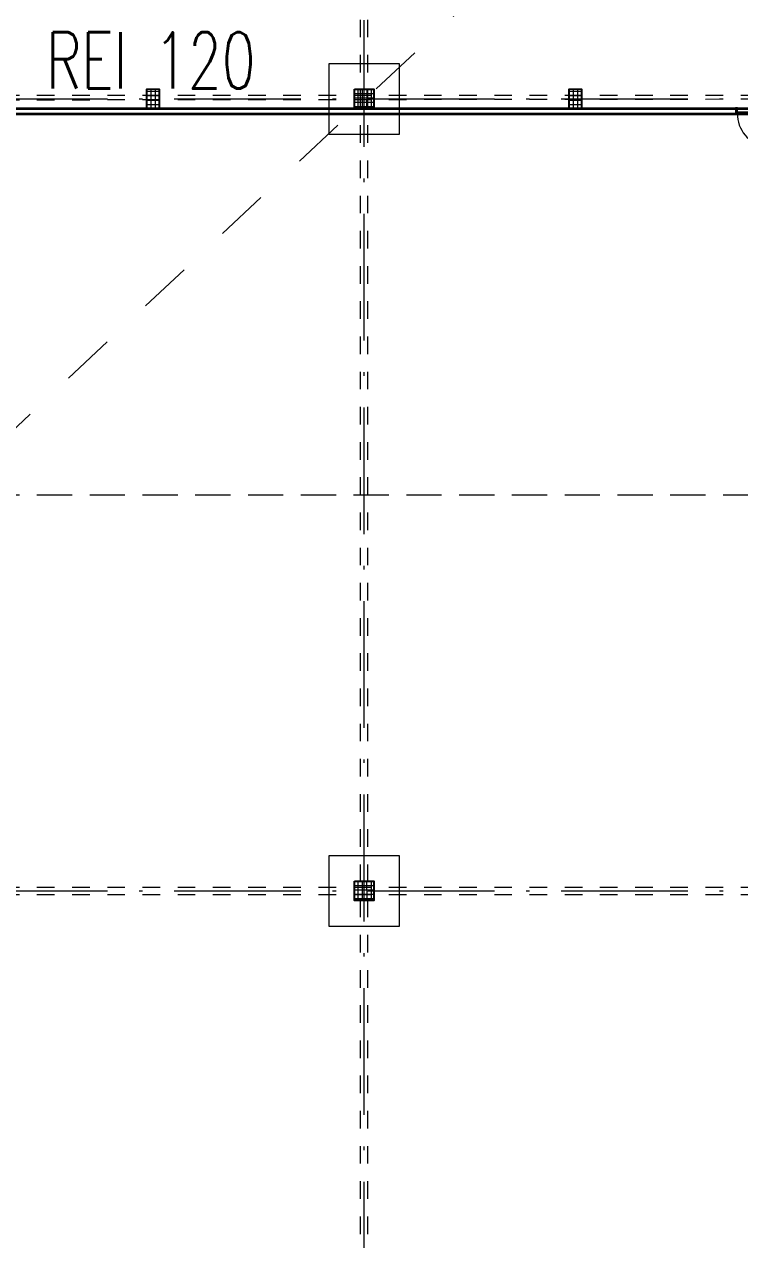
# Model space of a CAD drawing. Extents: x 6529560 to 6558080, y 5579316 to 5588131.
# Drawn here: x 6543591.62 to 6543611.95, y 5579553.31 to 5579587.84 of the extents above; entities that cross this region are included whole.
import ezdxf

# ---------------------------------------------------------------- set-up
doc = ezdxf.new("R2010")
doc.units = 0
doc.header["$MEASUREMENT"] = 0
for name, pattern in [('0.5_0.5', [1, 0.5, -0.5]), ('1$0$0$5', [1.5, 1, -0.5]), ('ACAD_ISO10W100', [18, 12, -3, 0, -3])]:
    doc.linetypes.add(name, pattern=pattern)
for name, color, linetype, lineweight in [('arch_drzwi i okna', 4, 'CONTINUOUS', 15), ('arch_fundamenty na rzucie', 3, 'CONTINUOUS', 15), ('arch_opisy', 20, 'CONTINUOUS', 13), ('arch_osie', 181, 'CONTINUOUS', 5), ('arch_powierzchnia', 6, 'CONTINUOUS', 35), ('arch_sciany dzialowe cienkie na hali', 52, 'CONTINUOUS', 15), ('arch_sciany murowane wewnetrzne', 20, 'CONTINUOUS', 25), ('arch_slupy wypelnienie', 9, 'CONTINUOUS', 13), ('arch_słupy', 8, 'CONTINUOUS', 25), ('arch_zadaszenie kratownica', 94, 'CONTINUOUS', 15), ('arch_zadaszenie krawedzie', 12, 'CONTINUOUS', 18)]:
    doc.layers.add(name, color=color, linetype=linetype, lineweight=lineweight)
doc.styles.add('B_text', font='simplex.shx', dxfattribs={"width": 0.7})
pattern_1 = [(270, (-171.38733, 0), (0.125, 0), []), (0, (-171.38733, 0), (0, 0.125), [])]

msp = doc.modelspace()

# ---------------------------------------------------------------- hatches: boundary and pattern name
at = {"layer": 'arch_slupy wypelnienie'}
h = msp.add_hatch(dxfattribs=at)
h.set_pattern_fill('ANSI37', color=256, angle=315)
h.set_pattern_definition([(360, (12123141.35423, -963991.56211), (0, 0.125), []), (90, (12123141.35423, -963991.56211), (-0.125, 0), [])])
h.paths.add_polyline_path([(6543595.1072, 5579585.4451), (6543595.1072, 5579585.9951), (6543595.4572, 5579585.9951), (6543595.4572, 5579585.4451)])
h = msp.add_hatch(dxfattribs=at)
h.set_pattern_fill('ANSI37', color=256, angle=225)
h.set_pattern_definition(pattern_1)
h.paths.add_polyline_path([(6543601.0065, 5579585.9952), (6543601.5565, 5579585.9951), (6543601.5564, 5579585.4451), (6543601.0064, 5579585.4452)])
h = msp.add_hatch(dxfattribs=at)
h.set_pattern_fill('ANSI37', color=256, angle=315)
h.set_pattern_definition([(360, (12123153.35423, -963991.56211), (0, 0.125), []), (90, (12123153.35423, -963991.56211), (-0.125, 0), [])])
h.paths.add_polyline_path([(6543607.1072, 5579585.4451), (6543607.1072, 5579585.9951), (6543607.4572, 5579585.9951), (6543607.4572, 5579585.4451)])
h = msp.add_hatch(dxfattribs=at)
h.set_pattern_fill('ANSI37', color=256, angle=225)
h.set_pattern_definition(pattern_1)
h.paths.add_polyline_path([(6543601.0065, 5579563.4952), (6543601.5565, 5579563.4951), (6543601.5564, 5579562.9451), (6543601.0064, 5579562.9452)])

# ---------------------------------------------------------------- linework, layer by layer
at = {"layer": 'arch_drzwi i okna', "extrusion": (0, 0, -1)}
for points in [[(-6543611.8314, 5579585.2951), (-6543611.8314, 5579585.2771), (-6543611.8814, 5579585.2771), (-6543611.8814, 5579585.3396), (-6543611.8964, 5579585.3396), (-6543611.8964, 5579585.465), (-6543611.8314, 5579585.465), (-6543611.8314, 5579585.445)], [(-6543611.8864, 5579585.2986), (-6543611.89, 5579585.2167), (-6543611.9007, 5579585.1354), (-6543611.9185, 5579585.0553), (-6543611.9431, 5579584.9771), (-6543611.9745, 5579584.9014), (-6543612.0124, 5579584.8286), (-6543612.0564, 5579584.7595), (-6543612.1064, 5579584.6944), (-6543612.1618, 5579584.6339), (-6543612.2222, 5579584.5785), (-6543612.2873, 5579584.5286), (-6543612.3564, 5579584.4846), (-6543612.4292, 5579584.4467), (-6543612.5049, 5579584.4153), (-6543612.5831, 5579584.3907), (-6543612.6632, 5579584.3729), (-6543612.7445, 5579584.3622), (-6543612.8264, 5579584.3586), (-6543612.8264, 5579585.3386), (-6543611.8864, 5579585.3386), (-6543611.8864, 5579585.2986), (-6543612.8264, 5579585.2986)]]:
    msp.add_lwpolyline(points, dxfattribs=at)
at = {"layer": 'arch_fundamenty na rzucie', "extrusion": (4.9484e-09, 8.02145e-10, 1)}
for points in [[(6543602.2816, 5579586.72), (6543600.2816, 5579586.7202), (6543600.2814, 5579584.7202), (6543602.2814, 5579584.72)], [(6543602.2816, 5579564.22), (6543600.2816, 5579564.2202), (6543600.2814, 5579562.2202), (6543602.2814, 5579562.22)]]:
    msp.add_lwpolyline(points, close=True, dxfattribs=at)
at = {"layer": 'arch_osie', "linetype": 'ACAD_ISO10W100', "ltscale": 0.3, "extrusion": (-4.94832e-09, -8.0265e-10, 1)}
for points in [[(6543601.2822, 5579501.8539), (6543601.2822, 5579613.5652)], [(6543507.8822, 5579585.7201), (6543634.6822, 5579585.7201)], [(6543507.8822, 5579563.2202), (6543634.6822, 5579563.2202)]]:
    msp.add_lwpolyline(points, dxfattribs=at)
at = {"layer": 'arch_osie', "linetype": '0.5_0.5', "ltscale": 3}
msp.add_lwpolyline([(6543529.4815, 5579518.2102), (6543625.5823, 5579608.5152)], dxfattribs=at)
at = {"layer": 'arch_powierzchnia'}
for points in [[(6543577.0073, 5579585.4451), (6543625.5822, 5579585.4451), (6543625.5822, 5579608.5202), (6543577.0073, 5579608.5202)], [(6543577.0074, 5579585.2951), (6543613.9823, 5579585.2951), (6543613.9823, 5579579.8952), (6543625.5823, 5579579.8963), (6543625.5822, 5579574.6702), (6543619.2821, 5579574.6696), (6543619.2822, 5579563.0202), (6543625.5823, 5579563.0208), (6543625.5823, 5579518.1452), (6543577.0072, 5579518.1452)]]:
    msp.add_lwpolyline(points, close=True, dxfattribs=at)
at = {"layer": 'arch_sciany dzialowe cienkie na hali'}
msp.add_lwpolyline([(6543577.0073, 5579585.2951), (6543611.8564, 5579585.2951), (6543611.8564, 5579585.4451), (6543577.0073, 5579585.4451)], close=True, dxfattribs=at)
at = {"layer": 'arch_sciany murowane wewnetrzne'}
msp.add_line((6543611.8564, 5579585.2951), (6543611.8564, 5579585.445), dxfattribs=at)
at = {"layer": 'arch_słupy'}
for points in [[(6543595.1072, 5579585.4451), (6543595.1072, 5579585.9951), (6543595.4572, 5579585.9951), (6543595.4572, 5579585.4451)], [(6543607.1072, 5579585.4451), (6543607.1072, 5579585.9951), (6543607.4572, 5579585.9951), (6543607.4572, 5579585.4451)]]:
    msp.add_lwpolyline(points, close=True, dxfattribs=at)
at = {"layer": 'arch_słupy', "extrusion": (4.9484e-09, 8.02145e-10, 1)}
for points in [[(6543601.0065, 5579585.9952), (6543601.5565, 5579585.9951), (6543601.5564, 5579585.4451), (6543601.0064, 5579585.4452), (6543601.0065, 5579585.9952)], [(6543601.0065, 5579563.4952), (6543601.5565, 5579563.4951), (6543601.5564, 5579562.9451), (6543601.0064, 5579562.9452), (6543601.0065, 5579563.4952)]]:
    msp.add_lwpolyline(points, dxfattribs=at)
at = {"layer": 'arch_zadaszenie kratownica', "linetype": '0.5_0.5'}
for points in [[(6543601.1772, 5579518.4701), (6543601.1772, 5579608.5202)], [(6543601.3872, 5579518.4701), (6543601.3872, 5579608.5202)], [(6543516.9822, 5579585.8252), (6543625.5822, 5579585.8252)], [(6543516.9822, 5579585.6152), (6543625.5822, 5579585.7327)], [(6543516.9822, 5579563.3252), (6543625.5822, 5579563.3252)], [(6543516.9822, 5579563.1152), (6543625.5822, 5579563.1152)]]:
    msp.add_lwpolyline(points, dxfattribs=at)
at = {"layer": 'arch_zadaszenie krawedzie', "linetype": '1$0$0$5'}
msp.add_lwpolyline([(6543516.9822, 5579574.4698), (6543625.5822, 5579574.4698)], dxfattribs=at)

# ---------------------------------------------------------------- texts
at = {"layer": 'arch_opisy', "linetype": 'Continuous', "extrusion": (-4.94824e-09, 8.03157e-10, 1), "insert": (6543598.1925, 5579587.6112, 13.0772), "char_height": 1.6, "attachment_point": 3, "text_direction": (1, -0.000102, 0), "style": 'B_text'}
msp.add_mtext_dynamic_manual_height_columns('\\pi1.50667;REI 120', width=16.300417, gutter_width=12.5, heights=[0], dxfattribs=at)

doc.saveas('drawing.dxf')
